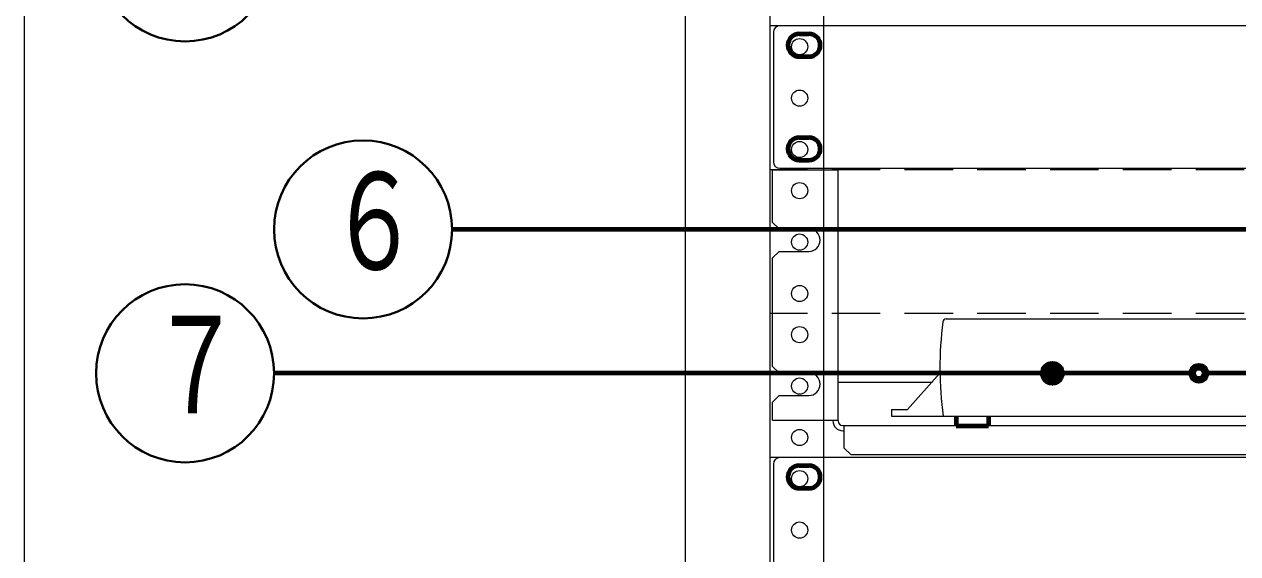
# Model space of a CAD drawing. Units: millimetres on the paper. Extents: x -400 to 400, y -280 to 280.
# Drawn here: x -128.99 to -99, y 109.11 to 122.19 of the extents above; entities that cross this region are included whole.
import ezdxf
from ezdxf.enums import TextEntityAlignment as Align

# ---------------------------------------------------------------- set-up
doc = ezdxf.new("R2010")
doc.units = ezdxf.units.MM
doc.linetypes.add('DASHED1', pattern=[1.8, 1.2, -0.6])
for name, color, linetype, lineweight in [('0-1_F-F_', 7, 'Continuous', 20), ('0-2_Defpoints', 2, 'Continuous', 80), ('0-3_WAKU-M', 7, 'Continuous', 20), ('0-5_gaikei', 1, 'Continuous', 80), ('0-6_moji1', 1, 'Continuous', 80)]:
    doc.layers.add(name, color=color, linetype=linetype, lineweight=lineweight)
doc.styles.add('ＭＳ ゴシック', font='')
doc.styles.get('ＭＳ ゴシック').set_extended_font_data('MS Gothic')

# ---------------------------------------------------------------- blocks, each defined once
blk = doc.blocks.new('1U-')
at = {"layer": '0-6_moji1', "color": 7, "lineweight": 20}
for p, q in [((23.9, 0), (-23.9, 0)), ((-24.1, -0.2), (-24.1, -4.2)), ((-23.9, -4.4), (23.9, -4.4))]:
    blk.add_line(p, q, dxfattribs=at)
at = {"layer": '0-6_moji1'}
for p, q in [((-23.301, -0.25), (-23.001, -0.25)), ((-23.301, -0.95), (-23.001, -0.95)), ((-23.301, -3.45), (-23.001, -3.45)), ((-23.301, -4.15), (-23.001, -4.15))]:
    blk.add_line(p, q, dxfattribs=at)
at = {"layer": '0-6_moji1', "color": 7, "lineweight": 20}
for centre, start, end in [((-23.9, -0.2), 90, 180), ((-23.9, -4.2), 180, 270)]:
    blk.add_arc(centre, 0.2, start, end, dxfattribs=at)
at = {"layer": '0-6_moji1'}
for centre, start, end in [((-23.301, -0.6), 90, 270), ((-23.001, -0.6), 270, 90), ((-23.301, -3.8), 90, 270), ((-23.001, -3.8), 270, 90)]:
    blk.add_arc(centre, 0.35, start, end, dxfattribs=at)
blk = doc.blocks.new('PP-1U-2')
at = {"layer": '0-5_gaikei'}
blk.add_blockref('1U-', (0, 0), dxfattribs=at)
blk = doc.blocks.new('U26')
at = {"layer": '0-2_Defpoints', "color": 1}
for p, q in [((0, 0), (-19.24, 0)), ((-0.249, 0.025), (0.249, 0.025)), ((-0.238, 0.075), (0.238, 0.075)), ((-0.217, 0.125), (0.217, 0.125)), ((-0.179, 0.175), (0.179, 0.175)), ((-0.109, 0.225), (0.109, 0.225)), ((-0.249, -0.025), (0.249, -0.025)), ((-0.238, -0.075), (0.238, -0.075)), ((-0.217, -0.125), (0.217, -0.125)), ((-0.179, -0.175), (0.179, -0.175)), ((-0.109, -0.225), (0.109, -0.225))]:
    blk.add_line(p, q, dxfattribs=at)
blk.add_circle((0, 0), 0.25, dxfattribs=at)
blk = doc.blocks.new('SN1010-')
at = {"layer": '0-6_moji1', "color": 7, "lineweight": 20}
for p, q in [((-7.812, 3.3), (7.812, 3.3)), ((-9, 0.5), (-8, 1.623)), ((9, 0.5), (8, 1.623)), ((-9.5, 0.5), (-9, 0.5)), ((-9.5, 0.5), (-9.5, 0.3)), ((9.5, 0.5), (9, 0.5)), ((9.5, 0.5), (9.5, 0.3)), ((-9.5, 0.3), (9.5, 0.3))]:
    blk.add_line(p, q, dxfattribs=at)
at = {"layer": '0-6_moji1'}
for p, q in [((-0.16, 1.623), (-8, 1.623)), ((3.944, 1.623), (0.16, 1.623)), ((8, 1.623), (4.114, 1.623)), ((-7.5, 0.3), (-7.5, 0)), ((-7.5, 0), (-6.5, 0)), ((-6.5, 0.3), (-6.5, 0)), ((6.5, 0.3), (6.5, 0)), ((7.5, 0), (6.5, 0)), ((7.5, 0.3), (7.5, 0))]:
    blk.add_line(p, q, dxfattribs=at)
for centre, radius in [((0, 1.623), 0.25), ((0, 1.623), 0.16), ((4.029, 1.623), 0.085)]:
    blk.add_circle(centre, radius, dxfattribs=at)
at = {"layer": '0-6_moji1', "color": 7, "lineweight": 20}
for centre, radius, start, end in [((3.3, 1.8), 11.3, 172.8192, 187.6282), ((-7.812, 3.2), 0.1, 90, 172.8192), ((7.812, 3.2), 0.1, 7.1808, 90), ((-3.3, 1.8), 11.3, 352.3718, 7.1808)]:
    blk.add_arc(centre, radius, start, end, dxfattribs=at)
blk = doc.blocks.new('FM_ENC')
at = {"layer": '0-6_moji1', "color": 7, "lineweight": 20}
for p, q in [((-19.3, -1.3), (-19.3, 0)), ((-19.3, 0), (-17.68, 0)), ((-17.68, -6.208), (-17.68, 0)), ((-19.3, -1.3), (-19.14, -1.46)), ((-19.14, -1.46), (-18.404, -1.46)), ((-19.14, -2.02), (-19.3, -2.18)), ((-19.14, -2.02), (-18.404, -2.02)), ((-19.3, -4.86), (-19.3, -2.18)), ((-19.3, -4.86), (-19.14, -5.02)), ((-19.14, -5.02), (-18.404, -5.02)), ((-17.68, -5.248), (-15.346, -5.248)), ((-19.14, -5.58), (-19.3, -5.74)), ((-19.14, -5.58), (-18.404, -5.58)), ((-19.3, -6.184), (-19.3, -5.74)), ((-19.3, -6.184), (-17.68, -6.184)), ((-17.808, -6.208), (-17.808, -6.184)), ((-17.568, -6.32), (17.568, -6.32)), ((-17.568, -6.448), (-17.528, -6.448)), ((-17.528, -6.88), (-17.528, -6.32)), ((-17.368, -7.04), (-17.528, -6.88)), ((-17.368, -7.04), (17.368, -7.04))]:
    blk.add_line(p, q, dxfattribs=at)
for centre, radius, start, end in [((-18.404, -1.74), 0.28, 270, 90), ((-18.404, -5.3), 0.28, 270, 90), ((-17.568, -6.208), 0.24, 180, 270), ((-17.568, -6.208), 0.112, 180, 270)]:
    blk.add_arc(centre, radius, start, end, dxfattribs=at)
at = {"layer": '0-5_gaikei', "xscale": 0.8, "yscale": 0.8}
blk.add_blockref('SN1010-', (-8.764, -6.328), dxfattribs=at)

msp = doc.modelspace()

# ---------------------------------------------------------------- linework, layer by layer
at = {"layer": '0-1_F-F_'}
msp.add_line((-109.226, 97.561), (-109.226, 168.075), dxfattribs=at)
at = {"layer": '0-1_F-F_', "linetype": 'DASHED1'}
for p, q in [((-71.833, 122.15), (-110.553, 122.15)), ((-71.833, 118.594), (-110.553, 118.594)), ((-71.833, 115.038), (-110.553, 115.038)), ((-71.833, 111.482), (-110.553, 111.482))]:
    msp.add_line(p, q, dxfattribs=at)
at = {"layer": '0-1_F-F_'}
for centre in [(-109.826, 121.634), (-109.826, 120.364), (-109.826, 119.093), (-109.826, 118.077), (-109.826, 116.806), (-109.826, 115.535), (-109.826, 114.519), (-109.826, 113.248), (-109.826, 111.978), (-109.826, 110.961), (-109.826, 109.69)]:
    msp.add_circle(centre, 0.2, dxfattribs=at)
at = {"layer": '0-2_Defpoints', "color": 1}
msp.add_line((-82.433, 117.12), (-118.418, 117.12), dxfattribs=at)
at = {"layer": '0-2_Defpoints', "lineweight": 40}
for centre in [(-125.018, 123.966), (-120.618, 117.12), (-125.018, 113.564)]:
    msp.add_circle(centre, 2.2, dxfattribs=at)
at = {"layer": '0-3_WAKU-M'}
msp.add_line((-128.993, 241.536), (-128.993, -238.464), dxfattribs=at)
at = {"layer": '0-6_moji1', "color": 7, "lineweight": 20}
for p, q in [((-112.644, 97.42), (-112.644, 168.295)), ((-110.563, 168.535), (-110.563, 97.1))]:
    msp.add_line(p, q, dxfattribs=at)

# ---------------------------------------------------------------- block references
at = {"layer": '0-2_Defpoints'}
msp.add_blockref('U26', (-103.578, 113.564), dxfattribs=at)
at = {"layer": '0-5_gaikei'}
msp.add_blockref('FM_ENC', (-91.193, 118.594), dxfattribs=at)
at = {"layer": '0-6_moji1', "xscale": 0.8, "yscale": 0.8}
for p in [(-91.193, 122.15), (-91.193, 111.482)]:
    msp.add_blockref('PP-1U-2', p, dxfattribs=at)

# ---------------------------------------------------------------- texts
at = {"layer": '0-2_Defpoints', "style": 'ＭＳ ゴシック', "width": 0.7}
for s, p in [('６', (-121.493, 115.408)), ('７', (-125.893, 111.852))]:
    msp.add_text(s, height=2.405, dxfattribs=at).set_placement(p, align=Align.BOTTOM_LEFT)

doc.saveas('drawing.dxf')
